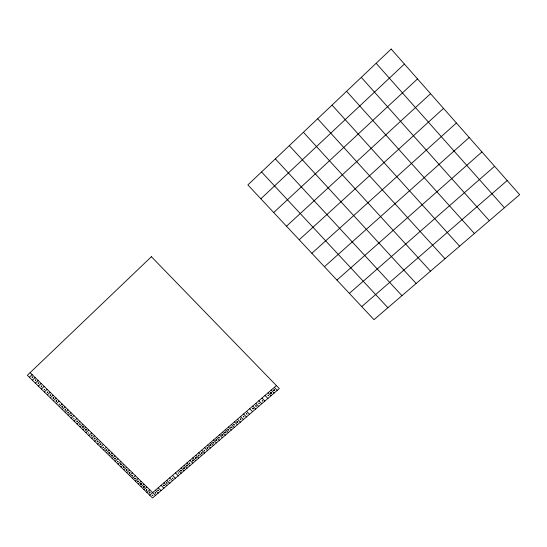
<?xml version="1.0" encoding="UTF-8"?>
<svg xmlns="http://www.w3.org/2000/svg" width="547" height="547" viewBox="0 0 547 547"><rect width="100%" height="100%" fill="white"/><g stroke="black" fill="none" stroke-linecap="round" stroke-linejoin="round"><path stroke-width="0.82" d="M222.547 435.405L222.137 435.357M225.528 432.841L225.132 432.773M228.523 430.257L228.133 430.181M231.545 427.631L231.135 427.583M234.547 425.053L234.15 424.985M237.583 422.421L237.172 422.373M247.176 414.141L246.765 414.093M32.861 377.409L32.458 377.362M62.741 406.763L62.358 406.681M187.607 465.572L187.211 465.518M210.643 445.682L210.233 445.634M213.583 443.159L213.2 443.077M216.557 440.595L216.174 440.506M217.056 440.15L216.653 440.089M219.559 437.983L219.149 437.935M92.279 435.706L91.889 435.638M121.448 464.307L121.058 464.239M150.234 492.58L149.871 492.485M158.548 490.68L158.186 490.584M255.593 405.737L256.023 405.676M225.289 431.911L225.802 431.959M79.411 424.007L80.012 424.643M94.111 438.421L94.706 439.056M53.107 397.464L53.49 397.437M195.662 457.504L196.038 457.456M82.747 426.537L83.123 426.496M79.862 423.59L80.464 424.226M85.298 429.785L85.9 430.421M29.36 377.266L32.129 374.62M31.965 377.081L32.355 376.712L32.17 377.061M32.369 380.213L35.138 377.574M35.767 380.459L35.227 379.789L35.5 380.521M35.37 383.16L38.146 380.521M38.372 386.1L41.148 383.468M41.34 386.579L41.134 386.941L41.442 386.497M41.367 389.033L44.143 386.408M44.334 389.512L44.129 389.881L44.437 389.43M44.362 391.967L47.138 389.348M47.329 392.445L47.124 392.814L47.883 391.939M47.78 392.021L47.575 392.39M47.35 394.893L50.133 392.281M50.317 395.378L50.112 395.741L50.42 395.296M260.905 198.746L404.342 64.108M50.338 397.819L53.121 395.207M53.319 397.819L53.914 397.901L53.415 397.901M53.298 398.305L53.093 398.667L53.401 398.223M53.319 400.746L56.102 398.134M56.279 401.224L56.074 401.587L56.382 401.142M99.916 444.205L100.279 444.178M56.293 403.659L59.083 401.06M59.261 404.144L59.049 404.507L59.356 404.062M59.267 406.578L62.057 403.98M102.836 447.07L103.192 447.036M61.873 406.4L62.262 406.038L62.071 406.38M62.228 407.057L62.023 407.419L62.331 406.975M273.767 212.482L417.457 78.973M62.242 409.484L65.031 406.893M65.202 409.97L64.99 410.332L65.298 409.888M65.626 409.744L65.093 409.074L65.36 409.799M105.756 449.935L106.104 449.901M108.675 452.793L109.024 452.759M65.209 412.397L67.999 409.806M68.163 412.876L67.958 413.238L68.266 412.794M68.17 415.296L70.966 412.712M111.588 455.644L111.937 455.61M112.039 455.241L112.388 455.207M71.131 418.195L73.927 415.617M114.494 458.495C115.677 458.536 115.533 457.743 114.904 458.42M117.4 461.347L117.749 461.312M74.084 421.094L76.881 418.523M286.553 226.143L430.489 93.749M77.496 421.163L77.284 421.518L77.592 421.081M120.299 464.191L120.757 464.253M138.022 480.834L138.61 481.456M77.038 423.987L79.835 421.416M79.985 426.879L82.788 424.315M123.198 467.029L123.547 466.994M82.959 426.886L83.554 426.968L83.055 426.961M82.932 429.764L85.735 427.207M126.09 469.866L126.439 469.832M85.872 432.643L88.676 430.092M299.264 239.73L443.453 108.436M88.812 435.521L91.616 432.971M91.411 435.357L91.8 435.002L91.609 435.344M91.746 438.4L94.549 435.856M95.116 438.66L94.597 438.003L94.85 438.715M94.672 441.272L97.482 438.728M140.962 483.596L141.311 483.569M97.605 444.137L100.409 441.6M311.913 253.24L456.335 123.041M100.115 444.561L100.703 444.643L100.21 444.643M100.525 447.002L103.335 444.472M103.034 447.425L103.629 447.508L103.13 447.501M103.445 449.86L106.255 447.337M105.954 450.284L106.542 450.366L106.05 450.366M106.843 449.935L106.631 450.29L106.945 449.86M106.364 452.718L109.174 450.202M108.867 453.142L109.462 453.224L108.962 453.224M109.27 455.576L112.087 453.06M166.459 482.727L166.808 482.7M111.779 456L112.367 456.082L111.875 456.075M112.238 455.589L112.826 455.672L112.333 455.672M324.48 266.676L469.141 137.557M112.183 458.427L115 455.911M41.141 385.738L41.722 386.394M114.685 458.851L115.28 458.933L114.781 458.926M115.089 461.271L117.906 458.762M117.591 461.695L118.179 461.777L117.687 461.771M117.988 464.116L120.805 461.613M120.579 463.959L120.976 463.61L120.778 463.945M120.49 464.54L121.078 464.622L120.586 464.615M120.887 466.953L123.711 464.458M50.775 395.139L50.187 394.476M123.39 467.377L123.978 467.459L123.485 467.459M124.251 467.22L123.731 466.577L123.984 467.275M336.986 280.037L481.88 151.984M123.779 469.791L126.603 467.295M126.282 470.215L126.87 470.297L126.378 470.29M70.542 415.317L71.144 415.952M126.672 472.622L129.495 470.133M129.509 472.533C128.169 472.635 130.2 473.859 129.338 472.663M129.564 475.452L132.388 472.97M73.503 418.216L74.105 418.852M132.442 478.276L135.273 475.801M135.834 478.365L135.615 478.707L135.929 478.283M349.424 293.322L494.536 166.336M135.328 481.1L138.152 478.625M138.2 483.924L141.03 481.449M141.044 483.856L140.866 484.102C141.666 485.271 139.765 483.651 140.941 484.033M141.153 483.945L141.741 484.027L141.249 484.02M141.078 486.734L143.909 484.273M70.939 414.947L71.554 415.152L71.479 415.611M88.238 432.67L88.84 433.299M143.943 489.551L146.774 487.09M146.808 489.517L146.61 489.729C147.403 490.898 145.502 489.278 146.685 489.668M91.178 435.549L91.773 436.178M146.815 492.355L149.646 489.9M361.793 306.539L507.124 180.599M149.393 492.211L149.789 491.869L149.591 492.197M149.673 495.165L276.392 385.594M77.059 421.751L76.457 421.115M97.045 441.299L97.639 441.921M157.707 490.31L158.104 489.968L157.905 490.297M186.732 465.237L187.142 464.888L186.937 465.223M209.747 445.354L210.164 444.998L209.952 445.34M212.715 442.79L213.132 442.434L212.92 442.776M215.689 440.226L216.585 439.453L216.373 439.795M218.67 437.655L219.08 437.292L218.875 437.634M221.651 435.07L222.157 434.797M224.646 432.486L225.063 432.13L224.851 432.472M227.641 429.894L228.065 429.539L227.853 429.88M230.649 427.303L231.066 426.94L230.855 427.282M233.665 424.698L234.082 424.335L233.87 424.684M236.68 422.093L237.104 421.723L236.885 422.072M246.273 413.805L246.697 413.436L246.485 413.785M215.894 440.212L216.106 439.87M221.856 435.056C222.219 433.436 223.778 435.487 222.267 434.803M166.644 483.076L167.238 483.165L166.739 483.158M195.867 457.846L196.469 457.928L195.963 457.921M225.508 432.246L226.109 432.328L225.603 432.328M255.818 406.065L256.434 406.147L255.914 406.147M172.825 478.181L172.606 478.529L172.927 478.099M202.185 452.827L201.952 453.183L202.287 452.752M231.955 427.118L231.723 427.481L232.065 427.036M262.416 400.821L262.177 401.19L262.526 400.739M155.69 493.155L155.068 492.587L155.533 493.045M181.228 471.083L180.715 470.434L180.954 471.138M184.127 468.581L183.621 467.931L183.854 468.635M184.599 468.17L184.086 467.521L184.325 468.225M187.033 466.071L186.527 465.415L186.766 466.119M189.946 463.555L189.44 462.899L189.679 463.603M192.865 461.032L192.359 460.376L192.599 461.087M195.799 458.502L195.286 457.846L195.525 458.557M198.732 455.972L198.219 455.316L198.458 456.027M201.672 453.436L201.159 452.772L201.399 453.484M204.612 450.892L204.106 450.229L204.346 450.94M207.566 448.342L207.06 447.678L207.292 448.396M213.98 442.803L213.467 442.147L213.699 442.858M244.017 416.869L243.511 416.192L243.743 416.923M274.751 390.332L274.238 389.649L274.464 390.394M155.28 495.657L155.628 495.452M155.348 490.256L158.288 493.162M166.773 480.375L169.652 483.37L170.001 483.056M178.513 475.993L175.409 472.909M82.959 427.535L82.358 426.899M100.368 443.802L100.99 444.02L100.887 444.465M109.728 452.998L109.181 452.342M129.427 472.3L130.049 472.519L129.947 472.957M267.941 395.064L268.666 395.44L268.092 395.584M237.35 421.491L238.075 421.874L237.507 421.997M259.292 403.693L258.622 403.262L259.189 403.139M207.45 447.323L208.079 447.542L207.956 447.986M228.947 429.901L228.311 429.648L228.461 429.21M177.966 472.786L178.582 472.991L178.493 473.442M199.204 455.576L198.718 454.885M169.96 480.834L169.392 480.204M158.199 487.794L161.064 490.611M155.512 495.397L30.119 372.651M166.856 485.606L163.909 482.851M161.05 485.326L163.915 488.15M172.524 475.405L175.396 478.242M169.645 477.893L172.517 480.724M184.107 465.394L186.978 468.253M181.201 467.904L184.072 470.755M178.301 470.406L181.173 473.258M192.859 457.825L195.737 460.697M189.932 460.355L192.811 463.22M187.012 462.878L189.891 465.736M198.725 452.752L201.604 455.637M195.785 455.295L198.67 458.167M207.573 445.101L210.458 448M204.612 447.658L207.498 450.55M201.665 450.208L204.551 453.094M216.482 437.402L219.368 440.308M213.501 439.973L216.393 442.879M210.533 442.544L213.426 445.443M225.446 429.648L228.345 432.568M222.451 432.239L225.343 435.159M219.463 434.824L222.355 437.737M231.463 424.445L234.355 427.385M228.448 427.05L231.347 429.976M240.53 416.602L243.429 419.556M237.501 419.228L240.4 422.168M234.478 421.84L237.377 424.78M126.514 469.887C128.032 470.646 126.343 468.485 126.617 469.88M249.664 408.712L252.57 411.672M246.608 411.351L249.514 414.305M243.565 413.976L246.471 416.937M258.854 400.76L261.767 403.741M255.784 403.419L258.69 406.394M252.721 406.065L255.627 409.033M265.022 395.433L267.934 398.421M261.931 398.1L264.844 401.081M274.32 387.392L277.233 390.394M271.209 390.079L274.129 393.074M268.112 392.76L271.025 395.754M261.651 172.073L387.898 307.729M275.462 158.972L401.956 295.667M289.418 145.741L416.158 283.483M303.517 132.367L430.496 271.175M317.759 118.863L444.978 258.745M332.159 105.209L459.61 246.191M346.702 91.417L474.393 233.507M361.396 77.483L489.326 220.694M376.254 63.397L504.409 207.751M152.134 495.185L152.88 495.561L152.141 495.165M181.036 470.222L181.782 470.605L181.036 470.222M210.342 444.902L211.101 445.292L210.356 444.855M38.092 382.921L38.844 383.344L38.092 382.9M240.318 419.016C241.261 420.452 241.083 418.058 240.318 419.016M67.917 412.164L68.669 412.588L67.924 412.137M270.97 392.534C271.832 393.997 271.845 391.618 270.97 392.514M97.38 441.053L98.125 441.47L97.387 441.019M151.403 256.714L27.35 375.297L152.531 497.961L279.312 388.602L151.403 256.714M391.16 49.039L247.866 184.927L373.977 319.674L519.65 194.67L391.16 49.039M56.238 400.267C55.856 401.266 57.36 400.76 56.238 400.267M56.375 400.568L56.642 400.828L56.375 400.568M85.852 429.299C85.455 430.284 86.966 429.792 85.852 429.299M85.982 429.6L86.248 429.86L85.982 429.6M115.226 458.27L115.485 458.53L115.226 458.27M129.256 472.882L129.509 473.134L129.256 472.882M132.012 475.418C131.601 476.375 133.112 475.911 132.012 475.418M132.142 475.712L132.401 475.965L132.142 475.712M134.897 478.249C134.487 479.199 135.998 478.734 134.897 478.249M135.02 478.536L135.28 478.789L135.02 478.536M137.659 481.169C137.249 482.126 138.76 481.661 137.659 481.169M137.789 481.463L138.042 481.716L137.789 481.463M140.777 484.177L141.037 484.437L140.777 484.177M143.526 486.707C143.54 488.362 145.126 485.579 143.526 486.707M143.649 486.994L143.909 487.247L143.649 486.994M144.107 486.598L144.367 486.851L144.107 486.598M146.521 489.804L146.774 490.064L146.521 489.804M149.263 492.327C148.846 493.278 150.357 492.82 149.263 492.327M149.386 492.615L149.639 492.868L149.386 492.615M163.744 485.1C163.321 486.051 164.845 485.586 163.744 485.1M192.906 459.904L193.282 460.458C191.963 460.157 194.164 460.765 192.906 459.904M252.728 408.226C252.249 409.231 253.863 408.746 252.728 408.226M270.703 392.698C270.211 393.717 271.845 393.218 270.703 392.698M273.808 390.018C273.315 391.037 274.956 390.537 273.808 390.018M163.868 485.387L164.121 485.64L163.868 485.387M222.602 434.66L222.861 434.92L222.602 434.66M252.851 408.534L253.111 408.8L252.851 408.534M270.827 393.006L271.086 393.279L270.827 393.006M273.931 390.326L274.191 390.599L273.931 390.326"/></g></svg>
